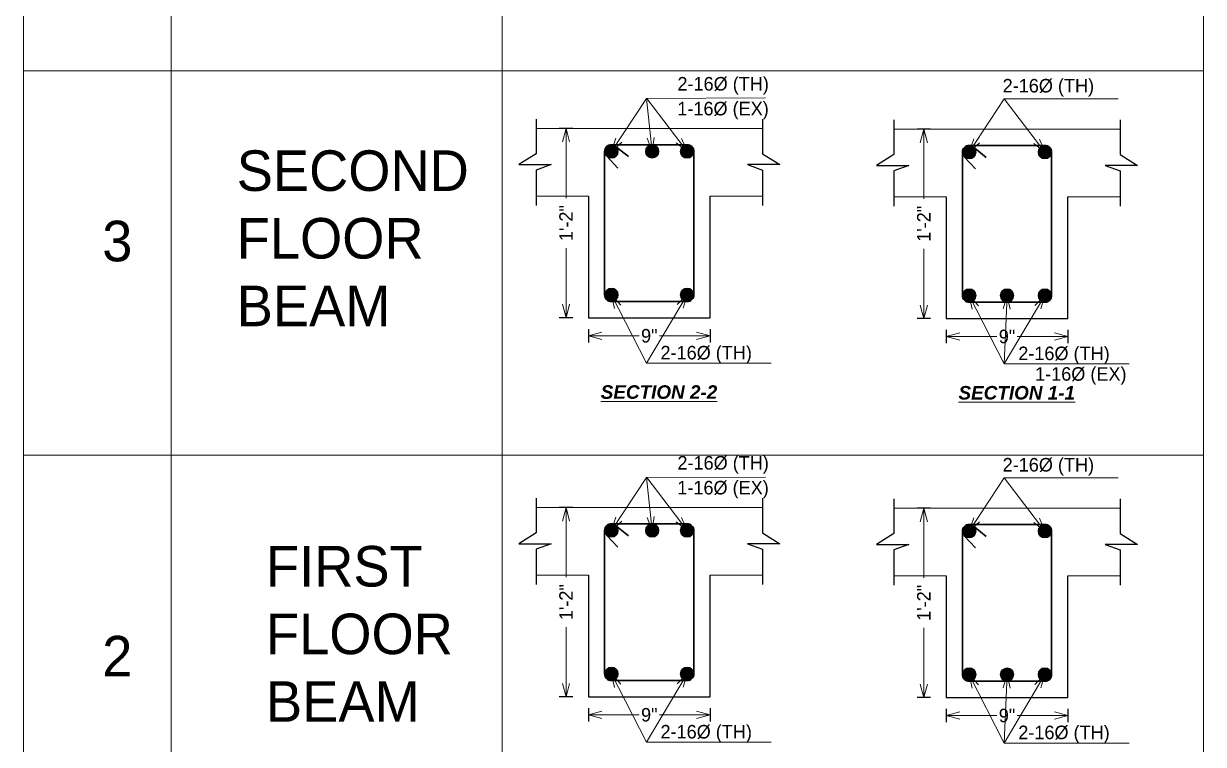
# Model space of a CAD drawing. Header units: inches. Extents: x -2812 to 9774, y -15726 to -746.
# Drawn here: x -2602.1 to -2427.7, y -15455.9 to -15349.3 of the extents above; entities that cross this region are included whole.
import ezdxf

# ---------------------------------------------------------------- set-up
doc = ezdxf.new("R2010")
doc.units = ezdxf.units.IN
doc.header["$LTSCALE"] = 17
doc.header["$MEASUREMENT"] = 0
doc.linetypes.add('ACAD_ISO03W100', pattern=[30, 12, -18])
for name, color, linetype, lineweight in [('1', 7, 'Continuous', 25), ('Hatch Pcc', 132, 'Continuous', 15), ('hidden line', 251, 'ACAD_ISO03W100', 20), ('LIGHT', 255, 'Continuous', 5), ('Line 3', 250, 'Continuous', 18), ('Profile ele', 4, 'Continuous', 25), ('Rebar', 250, 'Continuous', 30), ('reinforcement', 2, 'Continuous', 30), ('STIRRUPS', 4, 'Continuous', 30), ('Text 1', 251, 'Continuous', 20)]:
    doc.layers.add(name, color=color, linetype=linetype, lineweight=lineweight)
doc.layers.add('Beam', color=1, linetype='Continuous')
doc.dimstyles.new('Dim 2', dxfattribs={"dimtxt": 4, "dimasz": 3, "dimexe": 2, "dimexo": 2, "dimgap": 0.09, "dimtad": 0, "dimdec": 0, "dimzin": 0, "dimdsep": 46, "dimlunit": 3, "dimtxsty": 'Standard', "dimcen": 0.09, "dimclrd": 256, "dimclre": 256, "dimclrt": 3, "dimadec": 0, "dimazin": 0, "dimtfac": 1, "dimtdec": 0, "dimtofl": 0, "dimtmove": 0, "dimatfit": 3, "dimfxl": 2, "dimfxlon": 1, "dimtolj": 1, "dimtzin": 0, "dimlwd": 5, "dimarcsym": 0})
doc.dimstyles.new('Extra Dim 2 small', dxfattribs={"dimtxt": 1, "dimasz": 1, "dimexe": 0.5, "dimexo": 0.5, "dimgap": 0.09, "dimtad": 0, "dimdec": 0, "dimzin": 0, "dimdsep": 46, "dimlunit": 3, "dimtxsty": 'Standard', "dimblk": 'OPEN30', "dimcen": 0.09, "dimclrd": 256, "dimclre": 256, "dimclrt": 3, "dimadec": 0, "dimazin": 0, "dimtfac": 1, "dimtdec": 0, "dimtofl": 0, "dimtmove": 2, "dimatfit": 3, "dimldrblk": 'OPEN30', "dimfxl": 0.5, "dimfxlon": 1, "dimtolj": 1, "dimtzin": 0, "dimlwd": 5, "dimarcsym": 0})

# ---------------------------------------------------------------- blocks, each defined once
blk = doc.blocks.new('_Open30')
at = {"color": 0, "linetype": 'ByBlock', "lineweight": -2}
for p, q in [((-1, 0.268), (0, 0)), ((0, 0), (-1, -0.268)), ((0, 0), (-1, 0))]:
    blk.add_line(p, q, dxfattribs=at)
blk = doc.blocks.new('*D2512')
at = {"layer": '1', "lineweight": -2, "ltscale": 0.09, "transparency": 16777216}
for p, q in [((64353.068, -62405.321), (64352.068, -62405.321)), ((64353.068, -62419.321), (64352.068, -62419.321))]:
    blk.add_line(p, q, dxfattribs=at)
at = {"layer": '1', "lineweight": 5, "ltscale": 0.09, "transparency": 16777216}
for p, q in [((64352.568, -62406.321), (64352.568, -62410.481)), ((64352.568, -62418.321), (64352.568, -62414.161))]:
    blk.add_line(p, q, dxfattribs=at)
at = {"layer": 'Defpoints', "color": 0, "ltscale": 0.09, "transparency": 16777216}
for p in [(64352.568, -62405.321), (64354.223, -62405.321), (64354.223, -62419.321)]:
    blk.add_point(p, dxfattribs=at)
at = {"layer": '1', "lineweight": 5, "ltscale": 0.09, "transparency": 16777216}
for p, rotation in [((64352.568, -62405.321), 90), ((64352.568, -62419.321), 270)]:
    blk.add_blockref('_Open30', p, dxfattribs=dict(at, rotation=rotation))
at = {"layer": '1', "color": 3, "ltscale": 0.09, "transparency": 16777216, "insert": (64352.568, -62412.321), "char_height": 1, "attachment_point": 5, "rotation": 90}
blk.add_mtext('\\A1;1\'-2"', dxfattribs=at)
blk = doc.blocks.new('*D2513')
at = {"layer": '1', "lineweight": -2, "ltscale": 0.09, "transparency": 16777216}
for p, q in [((64354.223, -62420.152), (64354.223, -62421.152)), ((64363.223, -62420.152), (64363.223, -62421.152))]:
    blk.add_line(p, q, dxfattribs=at)
at = {"layer": '1', "lineweight": 5, "ltscale": 0.09, "transparency": 16777216}
for p, q in [((64355.223, -62420.652), (64357.966, -62420.652)), ((64362.223, -62420.652), (64359.48, -62420.652))]:
    blk.add_line(p, q, dxfattribs=at)
at = {"layer": 'Defpoints', "color": 0, "ltscale": 0.09, "transparency": 16777216}
for p in [(64354.223, -62419.321), (64363.223, -62419.321), (64363.223, -62420.652)]:
    blk.add_point(p, dxfattribs=at)
at = {"layer": '1', "lineweight": 5, "ltscale": 0.09, "transparency": 16777216, "rotation": 180}
blk.add_blockref('_Open30', (64354.223, -62420.652), dxfattribs=at)
at = {"layer": '1', "lineweight": 5, "ltscale": 0.09, "transparency": 16777216}
blk.add_blockref('_Open30', (64363.223, -62420.652), dxfattribs=at)
at = {"layer": '1', "color": 3, "ltscale": 0.09, "transparency": 16777216, "insert": (64358.723, -62420.652), "char_height": 1, "attachment_point": 5}
blk.add_mtext('\\A1;9"', dxfattribs=at)
blk = doc.blocks.new('*D2514')
at = {"layer": '1', "lineweight": -2, "ltscale": 0.09, "transparency": 16777216}
for p, q in [((64379.522, -62405.373), (64378.522, -62405.373)), ((64379.522, -62419.373), (64378.522, -62419.373))]:
    blk.add_line(p, q, dxfattribs=at)
at = {"layer": '1', "lineweight": 5, "ltscale": 0.09, "transparency": 16777216}
for p, q in [((64379.022, -62406.373), (64379.022, -62410.533)), ((64379.022, -62418.373), (64379.022, -62414.213))]:
    blk.add_line(p, q, dxfattribs=at)
at = {"layer": 'Defpoints', "color": 0, "ltscale": 0.09, "transparency": 16777216}
for p in [(64379.022, -62405.373), (64380.677, -62405.373), (64380.677, -62419.373)]:
    blk.add_point(p, dxfattribs=at)
at = {"layer": '1', "lineweight": 5, "ltscale": 0.09, "transparency": 16777216}
for p, rotation in [((64379.022, -62405.373), 90), ((64379.022, -62419.373), 270)]:
    blk.add_blockref('_Open30', p, dxfattribs=dict(at, rotation=rotation))
at = {"layer": '1', "color": 3, "ltscale": 0.09, "transparency": 16777216, "insert": (64379.022, -62412.373), "char_height": 1, "attachment_point": 5, "rotation": 90}
blk.add_mtext('\\A1;1\'-2"', dxfattribs=at)
blk = doc.blocks.new('*D2515')
at = {"layer": '1', "lineweight": -2, "ltscale": 0.09, "transparency": 16777216}
for p, q in [((64380.677, -62420.204), (64380.677, -62421.204)), ((64389.677, -62420.204), (64389.677, -62421.204))]:
    blk.add_line(p, q, dxfattribs=at)
at = {"layer": '1', "lineweight": 5, "ltscale": 0.09, "transparency": 16777216}
for p, q in [((64381.677, -62420.704), (64384.421, -62420.704)), ((64388.677, -62420.704), (64385.934, -62420.704))]:
    blk.add_line(p, q, dxfattribs=at)
at = {"layer": 'Defpoints', "color": 0, "ltscale": 0.09, "transparency": 16777216}
for p in [(64380.677, -62419.373), (64389.677, -62419.373), (64389.677, -62420.704)]:
    blk.add_point(p, dxfattribs=at)
at = {"layer": '1', "lineweight": 5, "ltscale": 0.09, "transparency": 16777216, "rotation": 180}
blk.add_blockref('_Open30', (64380.677, -62420.704), dxfattribs=at)
at = {"layer": '1', "lineweight": 5, "ltscale": 0.09, "transparency": 16777216}
blk.add_blockref('_Open30', (64389.677, -62420.704), dxfattribs=at)
at = {"layer": '1', "color": 3, "ltscale": 0.09, "transparency": 16777216, "insert": (64385.177, -62420.704), "char_height": 1, "attachment_point": 5}
blk.add_mtext('\\A1;9"', dxfattribs=at)
blk = doc.blocks.new('*D2516')
at = {"layer": '1', "lineweight": -2, "ltscale": 0.09, "transparency": 16777216}
for p, q in [((64353.068, -62405.321), (64352.068, -62405.321)), ((64353.068, -62419.321), (64352.068, -62419.321))]:
    blk.add_line(p, q, dxfattribs=at)
at = {"layer": '1', "lineweight": 5, "ltscale": 0.09, "transparency": 16777216}
for p, q in [((64352.568, -62406.321), (64352.568, -62410.481)), ((64352.568, -62418.321), (64352.568, -62414.161))]:
    blk.add_line(p, q, dxfattribs=at)
at = {"layer": 'Defpoints', "color": 0, "ltscale": 0.09, "transparency": 16777216}
for p in [(64352.568, -62405.321), (64354.223, -62405.321), (64354.223, -62419.321)]:
    blk.add_point(p, dxfattribs=at)
at = {"layer": '1', "lineweight": 5, "ltscale": 0.09, "transparency": 16777216}
for p, rotation in [((64352.568, -62405.321), 90), ((64352.568, -62419.321), 270)]:
    blk.add_blockref('_Open30', p, dxfattribs=dict(at, rotation=rotation))
at = {"layer": '1', "color": 3, "ltscale": 0.09, "transparency": 16777216, "insert": (64352.568, -62412.321), "char_height": 1, "attachment_point": 5, "rotation": 90}
blk.add_mtext('\\A1;1\'-2"', dxfattribs=at)
blk = doc.blocks.new('*D2517')
at = {"layer": '1', "lineweight": -2, "ltscale": 0.09, "transparency": 16777216}
for p, q in [((64354.223, -62420.152), (64354.223, -62421.152)), ((64363.223, -62420.152), (64363.223, -62421.152))]:
    blk.add_line(p, q, dxfattribs=at)
at = {"layer": '1', "lineweight": 5, "ltscale": 0.09, "transparency": 16777216}
for p, q in [((64355.223, -62420.652), (64357.966, -62420.652)), ((64362.223, -62420.652), (64359.48, -62420.652))]:
    blk.add_line(p, q, dxfattribs=at)
at = {"layer": 'Defpoints', "color": 0, "ltscale": 0.09, "transparency": 16777216}
for p in [(64354.223, -62419.321), (64363.223, -62419.321), (64363.223, -62420.652)]:
    blk.add_point(p, dxfattribs=at)
at = {"layer": '1', "lineweight": 5, "ltscale": 0.09, "transparency": 16777216, "rotation": 180}
blk.add_blockref('_Open30', (64354.223, -62420.652), dxfattribs=at)
at = {"layer": '1', "lineweight": 5, "ltscale": 0.09, "transparency": 16777216}
blk.add_blockref('_Open30', (64363.223, -62420.652), dxfattribs=at)
at = {"layer": '1', "color": 3, "ltscale": 0.09, "transparency": 16777216, "insert": (64358.723, -62420.652), "char_height": 1, "attachment_point": 5}
blk.add_mtext('\\A1;9"', dxfattribs=at)
blk = doc.blocks.new('*D2518')
at = {"layer": '1', "lineweight": -2, "ltscale": 0.09, "transparency": 16777216}
for p, q in [((64379.522, -62405.373), (64378.522, -62405.373)), ((64379.522, -62419.373), (64378.522, -62419.373))]:
    blk.add_line(p, q, dxfattribs=at)
at = {"layer": '1', "lineweight": 5, "ltscale": 0.09, "transparency": 16777216}
for p, q in [((64379.022, -62406.373), (64379.022, -62410.533)), ((64379.022, -62418.373), (64379.022, -62414.213))]:
    blk.add_line(p, q, dxfattribs=at)
at = {"layer": 'Defpoints', "color": 0, "ltscale": 0.09, "transparency": 16777216}
for p in [(64379.022, -62405.373), (64380.677, -62405.373), (64380.677, -62419.373)]:
    blk.add_point(p, dxfattribs=at)
at = {"layer": '1', "lineweight": 5, "ltscale": 0.09, "transparency": 16777216}
for p, rotation in [((64379.022, -62405.373), 90), ((64379.022, -62419.373), 270)]:
    blk.add_blockref('_Open30', p, dxfattribs=dict(at, rotation=rotation))
at = {"layer": '1', "color": 3, "ltscale": 0.09, "transparency": 16777216, "insert": (64379.022, -62412.373), "char_height": 1, "attachment_point": 5, "rotation": 90}
blk.add_mtext('\\A1;1\'-2"', dxfattribs=at)
blk = doc.blocks.new('*D2519')
at = {"layer": '1', "lineweight": -2, "ltscale": 0.09, "transparency": 16777216}
for p, q in [((64380.677, -62420.204), (64380.677, -62421.204)), ((64389.677, -62420.204), (64389.677, -62421.204))]:
    blk.add_line(p, q, dxfattribs=at)
at = {"layer": '1', "lineweight": 5, "ltscale": 0.09, "transparency": 16777216}
for p, q in [((64381.677, -62420.704), (64384.421, -62420.704)), ((64388.677, -62420.704), (64385.934, -62420.704))]:
    blk.add_line(p, q, dxfattribs=at)
at = {"layer": 'Defpoints', "color": 0, "ltscale": 0.09, "transparency": 16777216}
for p in [(64380.677, -62419.373), (64389.677, -62419.373), (64389.677, -62420.704)]:
    blk.add_point(p, dxfattribs=at)
at = {"layer": '1', "lineweight": 5, "ltscale": 0.09, "transparency": 16777216, "rotation": 180}
blk.add_blockref('_Open30', (64380.677, -62420.704), dxfattribs=at)
at = {"layer": '1', "lineweight": 5, "ltscale": 0.09, "transparency": 16777216}
blk.add_blockref('_Open30', (64389.677, -62420.704), dxfattribs=at)
at = {"layer": '1', "color": 3, "ltscale": 0.09, "transparency": 16777216, "insert": (64385.177, -62420.704), "char_height": 1, "attachment_point": 5}
blk.add_mtext('\\A1;9"', dxfattribs=at)
blk = doc.blocks.new('*D2528')
at = {"layer": '1', "lineweight": -2, "ltscale": 0.09, "transparency": 16777216}
for p, q in [((64353.068, -62433.343), (64352.068, -62433.343)), ((64353.068, -62447.343), (64352.068, -62447.343))]:
    blk.add_line(p, q, dxfattribs=at)
at = {"layer": '1', "lineweight": 5, "ltscale": 0.09, "transparency": 16777216}
for p, q in [((64352.568, -62434.343), (64352.568, -62438.503)), ((64352.568, -62446.343), (64352.568, -62442.183))]:
    blk.add_line(p, q, dxfattribs=at)
at = {"layer": 'Defpoints', "color": 0, "ltscale": 0.09, "transparency": 16777216}
for p in [(64352.568, -62433.343), (64354.223, -62433.343), (64354.223, -62447.343)]:
    blk.add_point(p, dxfattribs=at)
at = {"layer": '1', "lineweight": 5, "ltscale": 0.09, "transparency": 16777216}
for p, rotation in [((64352.568, -62433.343), 90), ((64352.568, -62447.343), 270)]:
    blk.add_blockref('_Open30', p, dxfattribs=dict(at, rotation=rotation))
at = {"layer": '1', "color": 3, "ltscale": 0.09, "transparency": 16777216, "insert": (64352.568, -62440.343), "char_height": 1, "attachment_point": 5, "rotation": 90}
blk.add_mtext('\\A1;1\'-2"', dxfattribs=at)
blk = doc.blocks.new('*D2529')
at = {"layer": '1', "lineweight": -2, "ltscale": 0.09, "transparency": 16777216}
for p, q in [((64354.223, -62448.173), (64354.223, -62449.173)), ((64363.223, -62448.173), (64363.223, -62449.173))]:
    blk.add_line(p, q, dxfattribs=at)
at = {"layer": '1', "lineweight": 5, "ltscale": 0.09, "transparency": 16777216}
for p, q in [((64355.223, -62448.673), (64357.966, -62448.673)), ((64362.223, -62448.673), (64359.48, -62448.673))]:
    blk.add_line(p, q, dxfattribs=at)
at = {"layer": 'Defpoints', "color": 0, "ltscale": 0.09, "transparency": 16777216}
for p in [(64354.223, -62447.343), (64363.223, -62447.343), (64363.223, -62448.673)]:
    blk.add_point(p, dxfattribs=at)
at = {"layer": '1', "lineweight": 5, "ltscale": 0.09, "transparency": 16777216, "rotation": 180}
blk.add_blockref('_Open30', (64354.223, -62448.673), dxfattribs=at)
at = {"layer": '1', "lineweight": 5, "ltscale": 0.09, "transparency": 16777216}
blk.add_blockref('_Open30', (64363.223, -62448.673), dxfattribs=at)
at = {"layer": '1', "color": 3, "ltscale": 0.09, "transparency": 16777216, "insert": (64358.723, -62448.673), "char_height": 1, "attachment_point": 5}
blk.add_mtext('\\A1;9"', dxfattribs=at)
blk = doc.blocks.new('*D2530')
at = {"layer": '1', "lineweight": -2, "ltscale": 0.09, "transparency": 16777216}
for p, q in [((64379.522, -62433.394), (64378.522, -62433.394)), ((64379.522, -62447.394), (64378.522, -62447.394))]:
    blk.add_line(p, q, dxfattribs=at)
at = {"layer": '1', "lineweight": 5, "ltscale": 0.09, "transparency": 16777216}
for p, q in [((64379.022, -62434.394), (64379.022, -62438.554)), ((64379.022, -62446.394), (64379.022, -62442.234))]:
    blk.add_line(p, q, dxfattribs=at)
at = {"layer": 'Defpoints', "color": 0, "ltscale": 0.09, "transparency": 16777216}
for p in [(64379.022, -62433.394), (64380.677, -62433.394), (64380.677, -62447.394)]:
    blk.add_point(p, dxfattribs=at)
at = {"layer": '1', "lineweight": 5, "ltscale": 0.09, "transparency": 16777216}
for p, rotation in [((64379.022, -62433.394), 90), ((64379.022, -62447.394), 270)]:
    blk.add_blockref('_Open30', p, dxfattribs=dict(at, rotation=rotation))
at = {"layer": '1', "color": 3, "ltscale": 0.09, "transparency": 16777216, "insert": (64379.022, -62440.394), "char_height": 1, "attachment_point": 5, "rotation": 90}
blk.add_mtext('\\A1;1\'-2"', dxfattribs=at)
blk = doc.blocks.new('*D2531')
at = {"layer": '1', "lineweight": -2, "ltscale": 0.09, "transparency": 16777216}
for p, q in [((64380.677, -62448.225), (64380.677, -62449.225)), ((64389.677, -62448.225), (64389.677, -62449.225))]:
    blk.add_line(p, q, dxfattribs=at)
at = {"layer": '1', "lineweight": 5, "ltscale": 0.09, "transparency": 16777216}
for p, q in [((64381.677, -62448.725), (64384.421, -62448.725)), ((64388.677, -62448.725), (64385.934, -62448.725))]:
    blk.add_line(p, q, dxfattribs=at)
at = {"layer": 'Defpoints', "color": 0, "ltscale": 0.09, "transparency": 16777216}
for p in [(64380.677, -62447.394), (64389.677, -62447.394), (64389.677, -62448.725)]:
    blk.add_point(p, dxfattribs=at)
at = {"layer": '1', "lineweight": 5, "ltscale": 0.09, "transparency": 16777216, "rotation": 180}
blk.add_blockref('_Open30', (64380.677, -62448.725), dxfattribs=at)
at = {"layer": '1', "lineweight": 5, "ltscale": 0.09, "transparency": 16777216}
blk.add_blockref('_Open30', (64389.677, -62448.725), dxfattribs=at)
at = {"layer": '1', "color": 3, "ltscale": 0.09, "transparency": 16777216, "insert": (64385.177, -62448.725), "char_height": 1, "attachment_point": 5}
blk.add_mtext('\\A1;9"', dxfattribs=at)
blk = doc.blocks.new('*D2532')
at = {"layer": '1', "lineweight": -2, "ltscale": 0.09, "transparency": 16777216}
for p, q in [((64353.068, -62433.343), (64352.068, -62433.343)), ((64353.068, -62447.343), (64352.068, -62447.343))]:
    blk.add_line(p, q, dxfattribs=at)
at = {"layer": '1', "lineweight": 5, "ltscale": 0.09, "transparency": 16777216}
for p, q in [((64352.568, -62434.343), (64352.568, -62438.503)), ((64352.568, -62446.343), (64352.568, -62442.183))]:
    blk.add_line(p, q, dxfattribs=at)
at = {"layer": 'Defpoints', "color": 0, "ltscale": 0.09, "transparency": 16777216}
for p in [(64352.568, -62433.343), (64354.223, -62433.343), (64354.223, -62447.343)]:
    blk.add_point(p, dxfattribs=at)
at = {"layer": '1', "lineweight": 5, "ltscale": 0.09, "transparency": 16777216}
for p, rotation in [((64352.568, -62433.343), 90), ((64352.568, -62447.343), 270)]:
    blk.add_blockref('_Open30', p, dxfattribs=dict(at, rotation=rotation))
at = {"layer": '1', "color": 3, "ltscale": 0.09, "transparency": 16777216, "insert": (64352.568, -62440.343), "char_height": 1, "attachment_point": 5, "rotation": 90}
blk.add_mtext('\\A1;1\'-2"', dxfattribs=at)
blk = doc.blocks.new('*D2533')
at = {"layer": '1', "lineweight": -2, "ltscale": 0.09, "transparency": 16777216}
for p, q in [((64354.223, -62448.173), (64354.223, -62449.173)), ((64363.223, -62448.173), (64363.223, -62449.173))]:
    blk.add_line(p, q, dxfattribs=at)
at = {"layer": '1', "lineweight": 5, "ltscale": 0.09, "transparency": 16777216}
for p, q in [((64355.223, -62448.673), (64357.966, -62448.673)), ((64362.223, -62448.673), (64359.48, -62448.673))]:
    blk.add_line(p, q, dxfattribs=at)
at = {"layer": 'Defpoints', "color": 0, "ltscale": 0.09, "transparency": 16777216}
for p in [(64354.223, -62447.343), (64363.223, -62447.343), (64363.223, -62448.673)]:
    blk.add_point(p, dxfattribs=at)
at = {"layer": '1', "lineweight": 5, "ltscale": 0.09, "transparency": 16777216, "rotation": 180}
blk.add_blockref('_Open30', (64354.223, -62448.673), dxfattribs=at)
at = {"layer": '1', "lineweight": 5, "ltscale": 0.09, "transparency": 16777216}
blk.add_blockref('_Open30', (64363.223, -62448.673), dxfattribs=at)
at = {"layer": '1', "color": 3, "ltscale": 0.09, "transparency": 16777216, "insert": (64358.723, -62448.673), "char_height": 1, "attachment_point": 5}
blk.add_mtext('\\A1;9"', dxfattribs=at)
blk = doc.blocks.new('*D2534')
at = {"layer": '1', "lineweight": -2, "ltscale": 0.09, "transparency": 16777216}
for p, q in [((64379.522, -62433.394), (64378.522, -62433.394)), ((64379.522, -62447.394), (64378.522, -62447.394))]:
    blk.add_line(p, q, dxfattribs=at)
at = {"layer": '1', "lineweight": 5, "ltscale": 0.09, "transparency": 16777216}
for p, q in [((64379.022, -62434.394), (64379.022, -62438.554)), ((64379.022, -62446.394), (64379.022, -62442.234))]:
    blk.add_line(p, q, dxfattribs=at)
at = {"layer": 'Defpoints', "color": 0, "ltscale": 0.09, "transparency": 16777216}
for p in [(64379.022, -62433.394), (64380.677, -62433.394), (64380.677, -62447.394)]:
    blk.add_point(p, dxfattribs=at)
at = {"layer": '1', "lineweight": 5, "ltscale": 0.09, "transparency": 16777216}
for p, rotation in [((64379.022, -62433.394), 90), ((64379.022, -62447.394), 270)]:
    blk.add_blockref('_Open30', p, dxfattribs=dict(at, rotation=rotation))
at = {"layer": '1', "color": 3, "ltscale": 0.09, "transparency": 16777216, "insert": (64379.022, -62440.394), "char_height": 1, "attachment_point": 5, "rotation": 90}
blk.add_mtext('\\A1;1\'-2"', dxfattribs=at)
blk = doc.blocks.new('*D2535')
at = {"layer": '1', "lineweight": -2, "ltscale": 0.09, "transparency": 16777216}
for p, q in [((64380.677, -62448.225), (64380.677, -62449.225)), ((64389.677, -62448.225), (64389.677, -62449.225))]:
    blk.add_line(p, q, dxfattribs=at)
at = {"layer": '1', "lineweight": 5, "ltscale": 0.09, "transparency": 16777216}
for p, q in [((64381.677, -62448.725), (64384.421, -62448.725)), ((64388.677, -62448.725), (64385.934, -62448.725))]:
    blk.add_line(p, q, dxfattribs=at)
at = {"layer": 'Defpoints', "color": 0, "ltscale": 0.09, "transparency": 16777216}
for p in [(64380.677, -62447.394), (64389.677, -62447.394), (64389.677, -62448.725)]:
    blk.add_point(p, dxfattribs=at)
at = {"layer": '1', "lineweight": 5, "ltscale": 0.09, "transparency": 16777216, "rotation": 180}
blk.add_blockref('_Open30', (64380.677, -62448.725), dxfattribs=at)
at = {"layer": '1', "lineweight": 5, "ltscale": 0.09, "transparency": 16777216}
blk.add_blockref('_Open30', (64389.677, -62448.725), dxfattribs=at)
at = {"layer": '1', "color": 3, "ltscale": 0.09, "transparency": 16777216, "insert": (64385.177, -62448.725), "char_height": 1, "attachment_point": 5}
blk.add_mtext('\\A1;9"', dxfattribs=at)
blk = doc.blocks.new('25')
at = {"layer": 'reinforcement'}
h = blk.add_hatch(color=6, dxfattribs=at)
h.dxf.hatch_style = 1
h.paths.add_polyline_path([(64356.431, -62407.023, 1), (64355.431, -62407.023, 1)])
h = blk.add_hatch(color=6, dxfattribs=at)
h.dxf.hatch_style = 1
h.paths.add_polyline_path([(64356.431, -62407.023, 1), (64355.431, -62407.023, 1)])
h = blk.add_hatch(color=6, dxfattribs=at)
h.dxf.hatch_style = 1
h.paths.add_polyline_path([(64359.439, -62407.018, 1), (64358.439, -62407.018, 1)])
h = blk.add_hatch(color=6, dxfattribs=at)
h.dxf.hatch_style = 1
h.paths.add_polyline_path([(64362.017, -62407.023, 1), (64361.017, -62407.023, 1)])
h = blk.add_hatch(color=6, dxfattribs=at)
h.dxf.hatch_style = 1
h.paths.add_polyline_path([(64362.017, -62407.023, 1), (64361.017, -62407.023, 1)])
h = blk.add_hatch(color=6, dxfattribs=at)
h.dxf.hatch_style = 1
h.paths.add_polyline_path([(64382.885, -62407.075, 1), (64381.885, -62407.075, 1)])
h = blk.add_hatch(color=6, dxfattribs=at)
h.dxf.hatch_style = 1
h.paths.add_polyline_path([(64382.885, -62407.075, 1), (64381.885, -62407.075, 1)])
h = blk.add_hatch(color=6, dxfattribs=at)
h.dxf.hatch_style = 1
h.paths.add_polyline_path([(64388.472, -62407.075, 1), (64387.472, -62407.075, 1)])
h = blk.add_hatch(color=6, dxfattribs=at)
h.dxf.hatch_style = 1
h.paths.add_polyline_path([(64388.472, -62407.075, 1), (64387.472, -62407.075, 1)])
h = blk.add_hatch(color=6, dxfattribs=at)
h.dxf.hatch_style = 1
h.paths.add_polyline_path([(64356.431, -62417.619, -1), (64355.431, -62417.619, -1)])
h = blk.add_hatch(color=6, dxfattribs=at)
h.dxf.hatch_style = 1
h.paths.add_polyline_path([(64356.431, -62417.619, -1), (64355.431, -62417.619, -1)])
h = blk.add_hatch(color=6, dxfattribs=at)
h.dxf.hatch_style = 1
h.paths.add_polyline_path([(64362.017, -62417.618, -1), (64361.017, -62417.618, -1)])
h = blk.add_hatch(color=6, dxfattribs=at)
h.dxf.hatch_style = 1
h.paths.add_polyline_path([(64362.017, -62417.618, -1), (64361.017, -62417.618, -1)])
h = blk.add_hatch(color=6, dxfattribs=at)
h.dxf.hatch_style = 1
h.paths.add_polyline_path([(64382.885, -62417.671, -1), (64381.885, -62417.671, -1)])
h = blk.add_hatch(color=6, dxfattribs=at)
h.dxf.hatch_style = 1
h.paths.add_polyline_path([(64382.885, -62417.671, -1), (64381.885, -62417.671, -1)])
h = blk.add_hatch(color=6, dxfattribs=at)
h.dxf.hatch_style = 1
h.paths.add_polyline_path([(64385.677, -62417.673, -1), (64384.677, -62417.673, -1)])
h = blk.add_hatch(color=6, dxfattribs=at)
h.dxf.hatch_style = 1
h.paths.add_polyline_path([(64388.472, -62417.67, -1), (64387.472, -62417.67, -1)])
h = blk.add_hatch(color=6, dxfattribs=at)
h.dxf.hatch_style = 1
h.paths.add_polyline_path([(64388.472, -62417.67, -1), (64387.472, -62417.67, -1)])
h = blk.add_hatch(color=6, dxfattribs=at)
h.dxf.hatch_style = 1
h.paths.add_polyline_path([(64356.431, -62435.045, 1), (64355.431, -62435.045, 1)])
h = blk.add_hatch(color=6, dxfattribs=at)
h.dxf.hatch_style = 1
h.paths.add_polyline_path([(64356.431, -62435.045, 1), (64355.431, -62435.045, 1)])
h = blk.add_hatch(color=6, dxfattribs=at)
h.dxf.hatch_style = 1
h.paths.add_polyline_path([(64359.439, -62435.04, 1), (64358.439, -62435.04, 1)])
h = blk.add_hatch(color=6, dxfattribs=at)
h.dxf.hatch_style = 1
h.paths.add_polyline_path([(64362.017, -62435.045, 1), (64361.017, -62435.045, 1)])
h = blk.add_hatch(color=6, dxfattribs=at)
h.dxf.hatch_style = 1
h.paths.add_polyline_path([(64362.017, -62435.045, 1), (64361.017, -62435.045, 1)])
h = blk.add_hatch(color=6, dxfattribs=at)
h.dxf.hatch_style = 1
h.paths.add_polyline_path([(64382.885, -62435.097, 1), (64381.885, -62435.097, 1)])
h = blk.add_hatch(color=6, dxfattribs=at)
h.dxf.hatch_style = 1
h.paths.add_polyline_path([(64382.885, -62435.097, 1), (64381.885, -62435.097, 1)])
h = blk.add_hatch(color=6, dxfattribs=at)
h.dxf.hatch_style = 1
h.paths.add_polyline_path([(64388.472, -62435.097, 1), (64387.472, -62435.097, 1)])
h = blk.add_hatch(color=6, dxfattribs=at)
h.dxf.hatch_style = 1
h.paths.add_polyline_path([(64388.472, -62435.097, 1), (64387.472, -62435.097, 1)])
h = blk.add_hatch(color=6, dxfattribs=at)
h.dxf.hatch_style = 1
h.paths.add_polyline_path([(64356.431, -62445.64, -1), (64355.431, -62445.64, -1)])
h = blk.add_hatch(color=6, dxfattribs=at)
h.dxf.hatch_style = 1
h.paths.add_polyline_path([(64356.431, -62445.64, -1), (64355.431, -62445.64, -1)])
h = blk.add_hatch(color=6, dxfattribs=at)
h.dxf.hatch_style = 1
h.paths.add_polyline_path([(64362.017, -62445.64, -1), (64361.017, -62445.64, -1)])
h = blk.add_hatch(color=6, dxfattribs=at)
h.dxf.hatch_style = 1
h.paths.add_polyline_path([(64362.017, -62445.64, -1), (64361.017, -62445.64, -1)])
h = blk.add_hatch(color=6, dxfattribs=at)
h.dxf.hatch_style = 1
h.paths.add_polyline_path([(64382.885, -62445.692, -1), (64381.885, -62445.692, -1)])
h = blk.add_hatch(color=6, dxfattribs=at)
h.dxf.hatch_style = 1
h.paths.add_polyline_path([(64382.885, -62445.692, -1), (64381.885, -62445.692, -1)])
h = blk.add_hatch(color=6, dxfattribs=at)
h.dxf.hatch_style = 1
h.paths.add_polyline_path([(64385.677, -62445.694, -1), (64384.677, -62445.694, -1)])
h = blk.add_hatch(color=6, dxfattribs=at)
h.dxf.hatch_style = 1
h.paths.add_polyline_path([(64388.472, -62445.692, -1), (64387.472, -62445.692, -1)])
h = blk.add_hatch(color=6, dxfattribs=at)
h.dxf.hatch_style = 1
h.paths.add_polyline_path([(64388.472, -62445.692, -1), (64387.472, -62445.692, -1)])
at = {"layer": '1', "ltscale": 0.09}
for points in [[(64350.354, -62404.637), (64350.354, -62405.321), (64350.354, -62407.19), (64349.079, -62407.997), (64351.467, -62407.997), (64350.354, -62408.401), (64350.354, -62410.321), (64350.354, -62411.011)], [(64350.354, -62404.637), (64350.354, -62405.321), (64350.354, -62407.19), (64349.079, -62407.997), (64351.467, -62407.997), (64350.354, -62408.401), (64350.354, -62410.321), (64350.354, -62411.011)], [(64367.092, -62404.637), (64367.092, -62405.321), (64367.092, -62407.19), (64368.367, -62407.997), (64365.979, -62407.997), (64367.092, -62408.401), (64367.092, -62410.321), (64367.092, -62411.011)], [(64367.092, -62404.637), (64367.092, -62405.321), (64367.092, -62407.19), (64368.367, -62407.997), (64365.979, -62407.997), (64367.092, -62408.401), (64367.092, -62410.321), (64367.092, -62411.011)], [(64376.808, -62404.689), (64376.808, -62405.373), (64376.808, -62407.242), (64375.533, -62408.049), (64377.921, -62408.049), (64376.808, -62408.453), (64376.808, -62410.373), (64376.808, -62411.063)], [(64376.808, -62404.689), (64376.808, -62405.373), (64376.808, -62407.242), (64375.533, -62408.049), (64377.921, -62408.049), (64376.808, -62408.453), (64376.808, -62410.373), (64376.808, -62411.063)], [(64393.546, -62404.689), (64393.546, -62405.373), (64393.546, -62407.242), (64394.821, -62408.049), (64392.434, -62408.049), (64393.546, -62408.453), (64393.546, -62410.373), (64393.546, -62411.063)], [(64393.546, -62404.689), (64393.546, -62405.373), (64393.546, -62407.242), (64394.821, -62408.049), (64392.434, -62408.049), (64393.546, -62408.453), (64393.546, -62410.373), (64393.546, -62411.063)], [(64350.354, -62432.659), (64350.354, -62433.343), (64350.354, -62435.212), (64349.079, -62436.019), (64351.467, -62436.019), (64350.354, -62436.423), (64350.354, -62438.343), (64350.354, -62439.033)], [(64350.354, -62432.659), (64350.354, -62433.343), (64350.354, -62435.212), (64349.079, -62436.019), (64351.467, -62436.019), (64350.354, -62436.423), (64350.354, -62438.343), (64350.354, -62439.033)], [(64367.092, -62432.659), (64367.092, -62433.343), (64367.092, -62435.212), (64368.367, -62436.019), (64365.979, -62436.019), (64367.092, -62436.423), (64367.092, -62438.343), (64367.092, -62439.033)], [(64367.092, -62432.659), (64367.092, -62433.343), (64367.092, -62435.212), (64368.367, -62436.019), (64365.979, -62436.019), (64367.092, -62436.423), (64367.092, -62438.343), (64367.092, -62439.033)], [(64376.808, -62432.71), (64376.808, -62433.394), (64376.808, -62435.264), (64375.533, -62436.071), (64377.921, -62436.071), (64376.808, -62436.474), (64376.808, -62438.394), (64376.808, -62439.085)], [(64376.808, -62432.71), (64376.808, -62433.394), (64376.808, -62435.264), (64375.533, -62436.071), (64377.921, -62436.071), (64376.808, -62436.474), (64376.808, -62438.394), (64376.808, -62439.085)], [(64393.546, -62432.71), (64393.546, -62433.394), (64393.546, -62435.264), (64394.821, -62436.071), (64392.434, -62436.071), (64393.546, -62436.474), (64393.546, -62438.394), (64393.546, -62439.085)], [(64393.546, -62432.71), (64393.546, -62433.394), (64393.546, -62435.264), (64394.821, -62436.071), (64392.434, -62436.071), (64393.546, -62436.474), (64393.546, -62438.394), (64393.546, -62439.085)]]:
    blk.add_lwpolyline(points, dxfattribs=at)
at = {"layer": 'Beam', "ltscale": 0.09}
for points in [[(64354.223, -62410.321), (64354.223, -62419.321), (64363.223, -62419.321), (64363.223, -62410.321)], [(64354.223, -62410.321), (64354.223, -62419.321), (64363.223, -62419.321), (64363.223, -62410.321)], [(64380.677, -62410.373), (64380.677, -62419.373), (64389.677, -62419.373), (64389.677, -62410.373)], [(64380.677, -62410.373), (64380.677, -62419.373), (64389.677, -62419.373), (64389.677, -62410.373)], [(64354.223, -62438.343), (64354.223, -62447.343), (64363.223, -62447.343), (64363.223, -62438.343)], [(64354.223, -62438.343), (64354.223, -62447.343), (64363.223, -62447.343), (64363.223, -62438.343)], [(64380.677, -62438.394), (64380.677, -62447.394), (64389.677, -62447.394), (64389.677, -62438.394)], [(64380.677, -62438.394), (64380.677, -62447.394), (64389.677, -62447.394), (64389.677, -62438.394)]]:
    blk.add_lwpolyline(points, dxfattribs=at)
at = {"layer": 'Hatch Pcc', "ltscale": 0.09}
for p, q in [((64312.456, -62368.072), (64312.456, -62487.814)), ((64323.358, -62368.072), (64323.358, -62487.814)), ((64347.857, -62368.072), (64347.857, -62487.814)), ((64399.696, -62368.072), (64399.696, -62487.814)), ((64347.857, -62399.521), (64347.857, -62485.262)), ((64312.456, -62401.065), (64399.696, -62401.065)), ((64312.456, -62429.467), (64399.696, -62429.467))]:
    blk.add_line(p, q, dxfattribs=at)
at = {"layer": 'LIGHT', "ltscale": 0.09}
for p, q in [((64354.223, -62410.321), (64350.354, -62410.321)), ((64354.223, -62410.321), (64350.354, -62410.321)), ((64363.223, -62410.321), (64367.092, -62410.321)), ((64363.223, -62410.321), (64367.092, -62410.321)), ((64380.677, -62410.373), (64376.808, -62410.373)), ((64380.677, -62410.373), (64376.808, -62410.373)), ((64389.677, -62410.373), (64393.546, -62410.373)), ((64389.677, -62410.373), (64393.546, -62410.373)), ((64354.223, -62438.343), (64350.354, -62438.343)), ((64354.223, -62438.343), (64350.354, -62438.343)), ((64363.223, -62438.343), (64367.092, -62438.343)), ((64363.223, -62438.343), (64367.092, -62438.343)), ((64380.677, -62438.394), (64376.808, -62438.394)), ((64380.677, -62438.394), (64376.808, -62438.394)), ((64389.677, -62438.394), (64393.546, -62438.394)), ((64389.677, -62438.394), (64393.546, -62438.394))]:
    blk.add_line(p, q, dxfattribs=at)
for points in [[(64367.092, -62405.321), (64363.223, -62405.321), (64354.223, -62405.321), (64350.354, -62405.321)], [(64367.092, -62405.321), (64363.223, -62405.321), (64354.223, -62405.321), (64350.354, -62405.321)], [(64393.546, -62405.373), (64389.677, -62405.373), (64380.677, -62405.373), (64376.808, -62405.373)], [(64393.546, -62405.373), (64389.677, -62405.373), (64380.677, -62405.373), (64376.808, -62405.373)], [(64367.092, -62433.343), (64363.223, -62433.343), (64354.223, -62433.343), (64350.354, -62433.343)], [(64367.092, -62433.343), (64363.223, -62433.343), (64354.223, -62433.343), (64350.354, -62433.343)], [(64393.546, -62433.394), (64389.677, -62433.394), (64380.677, -62433.394), (64376.808, -62433.394)], [(64393.546, -62433.394), (64389.677, -62433.394), (64380.677, -62433.394), (64376.808, -62433.394)]]:
    blk.add_lwpolyline(points, dxfattribs=at)
at = {"layer": 'Line 3'}
for centre in [(64355.931, -62407.023), (64355.931, -62407.023), (64358.939, -62407.018), (64361.517, -62407.023), (64361.517, -62407.023), (64382.385, -62407.075), (64382.385, -62407.075), (64387.972, -62407.075), (64387.972, -62407.075), (64355.931, -62417.619), (64355.931, -62417.619), (64361.517, -62417.618), (64361.517, -62417.618), (64382.385, -62417.671), (64382.385, -62417.671), (64385.177, -62417.673), (64387.972, -62417.67), (64387.972, -62417.67), (64355.931, -62435.045), (64355.931, -62435.045), (64358.939, -62435.04), (64361.517, -62435.045), (64361.517, -62435.045), (64382.385, -62435.097), (64382.385, -62435.097), (64387.972, -62435.097), (64387.972, -62435.097), (64355.931, -62445.64), (64355.931, -62445.64), (64361.517, -62445.64), (64361.517, -62445.64), (64382.385, -62445.692), (64382.385, -62445.692), (64385.177, -62445.694), (64387.972, -62445.692), (64387.972, -62445.692)]:
    blk.add_circle(centre, 0.5, dxfattribs=at)
at = {"layer": 'Rebar', "ltscale": 20}
for p, q in [((64355.923, -62406.521), (64361.523, -62406.521)), ((64355.923, -62406.521), (64361.523, -62406.521)), ((64355.923, -62434.543), (64361.523, -62434.543)), ((64355.923, -62434.543), (64361.523, -62434.543))]:
    blk.add_line(p, q, dxfattribs=at)
at = {"layer": 'STIRRUPS', "ltscale": 0.09}
for p, q in [((64356.336, -62406.73), (64357.185, -62407.405)), ((64356.336, -62406.73), (64357.185, -62407.405)), ((64382.79, -62406.782), (64383.639, -62407.457)), ((64382.79, -62406.782), (64383.639, -62407.457)), ((64355.557, -62407.355), (64356.386, -62408.261)), ((64355.557, -62407.355), (64356.386, -62408.261)), ((64382.011, -62407.407), (64382.84, -62408.313)), ((64382.011, -62407.407), (64382.84, -62408.313)), ((64355.557, -62435.377), (64356.386, -62436.282)), ((64355.557, -62435.377), (64356.386, -62436.282)), ((64356.336, -62434.752), (64357.185, -62435.426)), ((64356.336, -62434.752), (64357.185, -62435.426)), ((64382.011, -62435.429), (64382.84, -62436.334)), ((64382.011, -62435.429), (64382.84, -62436.334)), ((64382.79, -62434.804), (64383.639, -62435.478)), ((64382.79, -62434.804), (64383.639, -62435.478))]:
    blk.add_line(p, q, dxfattribs=at)
for points in [[(64355.923, -62418.121), (64361.523, -62418.121, 0.414214), (64362.023, -62417.621), (64362.023, -62407.021, 0.414214), (64361.523, -62406.521), (64355.923, -62406.521, 0.414214), (64355.423, -62407.021), (64355.423, -62417.621, 0.414214)], [(64355.923, -62418.121), (64361.523, -62418.121, 0.414214), (64362.023, -62417.621), (64362.023, -62407.021, 0.414214), (64361.523, -62406.521), (64355.923, -62406.521, 0.414214), (64355.423, -62407.021), (64355.423, -62417.621, 0.414214)], [(64382.377, -62418.173), (64387.977, -62418.173, 0.414214), (64388.477, -62417.673), (64388.477, -62407.073, 0.414214), (64387.977, -62406.573), (64382.377, -62406.573, 0.414214), (64381.877, -62407.073), (64381.877, -62417.673, 0.414214)], [(64382.377, -62418.173), (64387.977, -62418.173, 0.414214), (64388.477, -62417.673), (64388.477, -62407.073, 0.414214), (64387.977, -62406.573), (64382.377, -62406.573, 0.414214), (64381.877, -62407.073), (64381.877, -62417.673, 0.414214)], [(64355.923, -62446.143), (64361.523, -62446.143, 0.414214), (64362.023, -62445.643), (64362.023, -62435.043, 0.414214), (64361.523, -62434.543), (64355.923, -62434.543, 0.414214), (64355.423, -62435.043), (64355.423, -62445.643, 0.414214)], [(64355.923, -62446.143), (64361.523, -62446.143, 0.414214), (64362.023, -62445.643), (64362.023, -62435.043, 0.414214), (64361.523, -62434.543), (64355.923, -62434.543, 0.414214), (64355.423, -62435.043), (64355.423, -62445.643, 0.414214)], [(64382.377, -62446.194), (64387.977, -62446.194, 0.414214), (64388.477, -62445.694), (64388.477, -62435.094, 0.414214), (64387.977, -62434.594), (64382.377, -62434.594, 0.414214), (64381.877, -62435.094), (64381.877, -62445.694, 0.414214)], [(64382.377, -62446.194), (64387.977, -62446.194, 0.414214), (64388.477, -62445.694), (64388.477, -62435.094, 0.414214), (64387.977, -62434.594), (64382.377, -62434.594, 0.414214), (64381.877, -62435.094), (64381.877, -62445.694, 0.414214)]]:
    blk.add_lwpolyline(points, format="xyb", close=True, dxfattribs=at)
at = {"layer": 'hidden line', "ltscale": 0.09, "char_height": 3, "attachment_point": 1}
for s, insert, width in [('SECOND\\PFLOOR BEAM ', (64328.216, -62406.941), 15.13467), ('3', (64318.27, -62412.144), 48.50665), ('FIRST FLOOR BEAM ', (64330.381, -62436.185), 14.3816), ('2', (64318.27, -62442.835), 48.50665)]:
    blk.add_mtext(s, dxfattribs=dict(at, insert=insert, width=width))
at = {"layer": 'Text 1', "ltscale": 0.09, "char_height": 1}
for s, width, heights, insert, attachment_point in [('2-16%%C (TH)', 26.21505, [0], (64360.805, -62402.818), 7), ('2-16%%C (TH)', 26.21505, [0], (64384.852, -62402.962), 7), ('1-16%%C (EX)', 26.21505, [0], (64360.796, -62404.654), 7), ('2-16%%C (TH)', 26.21505, [0], (64359.552, -62422.697), 7), ('2-16%%C (TH)', 26.21505, [0], (64386.007, -62422.749), 7), ('1-16%%C (EX)', 26.21505, [0], (64387.25, -62424.27), 7), ('{\\fArial|b1|i1|c0|p34;\\LSECTION 2-2}', 17.41224, [1.217], (64355.134, -62424.308), 1), ('\\pt9;{\\fArial|b1|i1|c0|p34;\\LSECTION 1-1}', 17.41224, [1.217], (64381.588, -62424.36), 1), ('2-16%%C (TH)', 26.21505, [0], (64360.805, -62430.839), 7), ('2-16%%C (TH)', 26.21505, [0], (64384.852, -62430.983), 7), ('1-16%%C (EX)', 26.21505, [0], (64360.796, -62432.676), 7), ('2-16%%C (TH)', 26.21505, [0], (64359.552, -62450.719), 7), ('2-16%%C (TH)', 26.21505, [0], (64386.007, -62450.771), 7)]:
    blk.add_mtext_dynamic_manual_height_columns(s, width=width, gutter_width=1, heights=heights, dxfattribs=dict(at, insert=insert, attachment_point=attachment_point))
at = {"layer": '1', "ltscale": 0.09}
for base, p1, p2, picture, middle in [((64352.568, -62405.321), (64354.223, -62419.321), (64354.223, -62405.321), '*D2512', (64352.568, -62412.321)), ((64352.568, -62405.321), (64354.223, -62419.321), (64354.223, -62405.321), '*D2516', (64352.568, -62412.321)), ((64379.022, -62405.373), (64380.677, -62419.373), (64380.677, -62405.373), '*D2514', (64379.022, -62412.373)), ((64379.022, -62405.373), (64380.677, -62419.373), (64380.677, -62405.373), '*D2518', (64379.022, -62412.373)), ((64352.568, -62433.343), (64354.223, -62447.343), (64354.223, -62433.343), '*D2528', (64352.568, -62440.343)), ((64352.568, -62433.343), (64354.223, -62447.343), (64354.223, -62433.343), '*D2532', (64352.568, -62440.343)), ((64379.022, -62433.394), (64380.677, -62447.394), (64380.677, -62433.394), '*D2530', (64379.022, -62440.394)), ((64379.022, -62433.394), (64380.677, -62447.394), (64380.677, -62433.394), '*D2534', (64379.022, -62440.394))]:
    dim = blk.add_linear_dim(base=base, p1=p1, p2=p2, angle=90, dimstyle='Extra Dim 2 small', dxfattribs=at)
    dim.commit()
    dim.dimension.update_dxf_attribs({"geometry": picture, "text_midpoint": middle})
for base, p1, p2, picture, middle in [((64363.223, -62420.652), (64354.223, -62419.321), (64363.223, -62419.321), '*D2513', (64358.723, -62420.652)), ((64363.223, -62420.652), (64354.223, -62419.321), (64363.223, -62419.321), '*D2517', (64358.723, -62420.652)), ((64389.677, -62420.704), (64380.677, -62419.373), (64389.677, -62419.373), '*D2515', (64385.177, -62420.704)), ((64389.677, -62420.704), (64380.677, -62419.373), (64389.677, -62419.373), '*D2519', (64385.177, -62420.704)), ((64363.223, -62448.673), (64354.223, -62447.343), (64363.223, -62447.343), '*D2529', (64358.723, -62448.673)), ((64363.223, -62448.673), (64354.223, -62447.343), (64363.223, -62447.343), '*D2533', (64358.723, -62448.673)), ((64389.677, -62448.725), (64380.677, -62447.394), (64389.677, -62447.394), '*D2531', (64385.177, -62448.725)), ((64389.677, -62448.725), (64380.677, -62447.394), (64389.677, -62447.394), '*D2535', (64385.177, -62448.725))]:
    dim = blk.add_linear_dim(base=base, p1=p1, p2=p2, dimstyle='Extra Dim 2 small', dxfattribs=at)
    dim.commit()
    dim.dimension.update_dxf_attribs({"geometry": picture, "text_midpoint": middle})
at = {"layer": 'Line 3', "ltscale": 0.09}
for points, override in [([(64355.923, -62407.021), (64358.523, -62403.116), (64367.317, -62403.068)], {"dimasz": 1, "dimldrblk": 'Open30'}), ([(64355.923, -62407.021), (64358.523, -62403.116), (64367.317, -62403.068)], {"dimasz": 1, "dimldrblk": 'Open30'}), ([(64358.939, -62407.018), (64358.529, -62403.113)], {"dimasz": 1, "dimgap": 0.09, "dimtad": 0, "dimldrblk": 'Open30'}), ([(64361.517, -62407.023), (64358.53, -62403.116)], {"dimasz": 1, "dimldrblk": 'Open30'}), ([(64361.517, -62407.023), (64358.53, -62403.116)], {"dimasz": 1, "dimldrblk": 'Open30'}), ([(64382.377, -62407.073), (64384.977, -62403.126), (64393.404, -62403.126)], {"dimasz": 1, "dimldrblk": 'Open30'}), ([(64382.377, -62407.073), (64384.977, -62403.126), (64393.404, -62403.126)], {"dimasz": 1, "dimldrblk": 'Open30'}), ([(64387.972, -62407.075), (64384.977, -62403.126)], {"dimasz": 1, "dimldrblk": 'Open30'}), ([(64387.972, -62407.075), (64384.977, -62403.126)], {"dimasz": 1, "dimldrblk": 'Open30'}), ([(64355.923, -62417.621), (64358.523, -62422.68), (64367.744, -62422.68)], {"dimasz": 1, "dimldrblk": 'Open30'}), ([(64355.923, -62417.621), (64358.523, -62422.68), (64367.744, -62422.68)], {"dimasz": 1, "dimldrblk": 'Open30'}), ([(64361.517, -62417.618), (64358.523, -62422.68)], {"dimasz": 1, "dimldrblk": 'Open30'}), ([(64361.517, -62417.618), (64358.523, -62422.68)], {"dimasz": 1, "dimldrblk": 'Open30'}), ([(64382.377, -62417.673), (64384.977, -62422.732), (64394.198, -62422.732)], {"dimasz": 1, "dimldrblk": 'Open30'}), ([(64382.377, -62417.673), (64384.977, -62422.732), (64394.198, -62422.732)], {"dimasz": 1, "dimldrblk": 'Open30'}), ([(64387.972, -62417.67), (64384.977, -62422.732)], {"dimasz": 1, "dimldrblk": 'Open30'}), ([(64387.972, -62417.67), (64384.977, -62422.732)], {"dimasz": 1, "dimldrblk": 'Open30'}), ([(64385.177, -62417.673), (64384.977, -62422.732)], {"dimasz": 1, "dimgap": 0.09, "dimtad": 0, "dimldrblk": 'Open30'}), ([(64355.923, -62435.043), (64358.523, -62431.137), (64367.317, -62431.089)], {"dimasz": 1, "dimldrblk": 'Open30'}), ([(64355.923, -62435.043), (64358.523, -62431.137), (64367.317, -62431.089)], {"dimasz": 1, "dimldrblk": 'Open30'}), ([(64358.939, -62435.04), (64358.529, -62431.135)], {"dimasz": 1, "dimgap": 0.09, "dimtad": 0, "dimldrblk": 'Open30'}), ([(64361.517, -62435.045), (64358.53, -62431.137)], {"dimasz": 1, "dimldrblk": 'Open30'}), ([(64361.517, -62435.045), (64358.53, -62431.137)], {"dimasz": 1, "dimldrblk": 'Open30'}), ([(64382.377, -62435.094), (64384.977, -62431.148), (64393.404, -62431.148)], {"dimasz": 1, "dimldrblk": 'Open30'}), ([(64382.377, -62435.094), (64384.977, -62431.148), (64393.404, -62431.148)], {"dimasz": 1, "dimldrblk": 'Open30'}), ([(64387.972, -62435.097), (64384.977, -62431.148)], {"dimasz": 1, "dimldrblk": 'Open30'}), ([(64387.972, -62435.097), (64384.977, -62431.148)], {"dimasz": 1, "dimldrblk": 'Open30'}), ([(64355.923, -62445.643), (64358.523, -62450.702), (64367.744, -62450.702)], {"dimasz": 1, "dimldrblk": 'Open30'}), ([(64355.923, -62445.643), (64358.523, -62450.702), (64367.744, -62450.702)], {"dimasz": 1, "dimldrblk": 'Open30'}), ([(64361.517, -62445.64), (64358.523, -62450.702)], {"dimasz": 1, "dimldrblk": 'Open30'}), ([(64361.517, -62445.64), (64358.523, -62450.702)], {"dimasz": 1, "dimldrblk": 'Open30'}), ([(64382.377, -62445.694), (64384.977, -62450.754), (64394.198, -62450.754)], {"dimasz": 1, "dimldrblk": 'Open30'}), ([(64382.377, -62445.694), (64384.977, -62450.754), (64394.198, -62450.754)], {"dimasz": 1, "dimldrblk": 'Open30'}), ([(64387.972, -62445.692), (64384.977, -62450.754)], {"dimasz": 1, "dimldrblk": 'Open30'}), ([(64387.972, -62445.692), (64384.977, -62450.754)], {"dimasz": 1, "dimldrblk": 'Open30'}), ([(64385.177, -62445.694), (64384.977, -62450.754)], {"dimasz": 1, "dimgap": 0.09, "dimtad": 0, "dimldrblk": 'Open30'})]:
    blk.add_leader(points, dimstyle='Dim 2', override=override, dxfattribs=at)

msp = doc.modelspace()

# ---------------------------------------------------------------- block references
at = {"layer": 'Profile ele', "xscale": 2, "yscale": 2, "zscale": 2}
msp.add_blockref('25', (-131227.06, 109445.85), dxfattribs=at)

doc.saveas('drawing.dxf')
